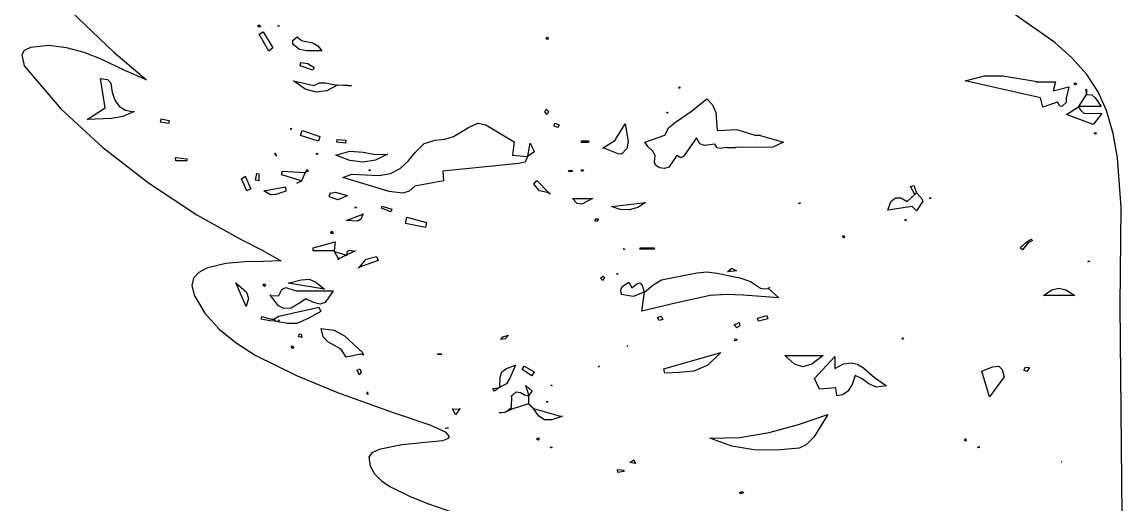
# Model space of a CAD drawing. Extents: x 0 to 198, y 0 to 357.
# Drawn here: x 9.4 to 95, y 180.2 to 217.7 of the extents above; entities that cross this region are included whole.
import ezdxf

# ---------------------------------------------------------------- set-up
doc = ezdxf.new("R2010")
doc.units = 0

msp = doc.modelspace()

# ---------------------------------------------------------------- linework, layer by layer
at = {"layer": 'Layer 1'}
for p, q in [((10.147471, 221.488328), (16.572821, 215.326978)), ((89.769206, 216.073818), (86.570723, 218.323422)), ((27.763053, 217.3575), (27.861549, 217.447594)), ((27.7631, 217.358), (27.763053, 217.3575)), ((27.877216, 217.276539), (27.7631, 217.358)), ((27.861549, 217.447594), (28.007176, 217.321873)), ((28.007176, 217.321873), (27.877216, 217.276539)), ((29.373604, 217.335896), (29.362676, 217.417836)), ((29.362676, 217.417836), (29.445514, 217.387181)), ((29.445514, 217.387181), (29.373604, 217.335896)), ((27.887959, 216.729624), (28.195824, 216.904266)), ((28.62468, 215.416145), (27.887959, 216.729624)), ((28.195824, 216.904266), (28.945101, 215.669546)), ((30.528616, 216.268075), (30.842881, 216.537781)), ((30.842881, 216.537781), (31.144182, 216.266686)), ((50.184587, 216.40765), (50.284708, 216.510788)), ((50.284708, 216.510788), (50.39771, 216.42217)), ((10.098701, 215.689308), (9.612303, 215.460605)), ((11.525627, 215.840759), (10.098701, 215.689308)), ((12.911531, 215.681307), (11.525627, 215.840759)), ((14.268418, 215.298831), (12.911531, 215.681307)), ((28.945101, 215.669546), (28.62468, 215.416145)), ((30.503015, 215.918481), (30.503179, 216.268154)), ((30.522909, 215.92859), (30.503015, 215.918481)), ((30.503179, 216.268154), (30.528616, 216.268075)), ((31.019213, 215.533887), (30.522909, 215.92859)), ((31.144182, 216.266686), (31.176468, 216.266525)), ((31.176468, 216.266525), (31.15739, 216.243615)), ((31.15739, 216.243615), (32.053324, 216.047327)), ((32.053324, 216.047327), (32.448562, 215.834916)), ((32.448562, 215.834916), (32.7574, 215.439)), ((50.1846, 216.408), (50.184587, 216.40765)), ((50.298405, 216.311612), (50.1846, 216.408)), ((50.39771, 216.42217), (50.298405, 216.311612)), ((91.107882, 214.861678), (89.769206, 216.073818)), ((9.612303, 215.460605), (9.440577, 215.118136)), ((9.440577, 215.118136), (9.606249, 214.263478)), ((15.608291, 214.781208), (14.268418, 215.298831)), ((17.442431, 213.910367), (15.608291, 214.781208)), ((16.572821, 215.326978), (19.127861, 213.177558)), ((31.58266, 215.444393), (31.019213, 215.533887)), ((32.757369, 215.43948), (31.58266, 215.444393)), ((32.7574, 215.439), (32.757369, 215.43948)), ((92.240158, 213.583135), (91.107882, 214.861678)), ((9.606249, 214.263478), (12.46523, 210.931738)), ((19.127861, 213.177558), (17.442431, 213.910367)), ((31.0709, 214.256), (31.131236, 214.514947)), ((32.056608, 213.938353), (31.0709, 214.256)), ((31.0709, 214.256), (31.0709, 214.256)), ((31.131236, 214.514947), (31.674231, 214.458364)), ((31.674231, 214.458364), (32.169779, 214.147319)), ((32.169779, 214.147319), (32.056608, 213.938353)), ((15.90586, 210.994971), (15.542883, 213.282261)), ((15.542883, 213.282261), (16.101226, 213.20021)), ((16.101226, 213.20021), (16.344728, 212.909956)), ((31.471175, 212.456191), (30.56106, 213.104402)), ((30.56106, 213.104402), (32.12957, 212.731477)), ((82.7781, 213.11), (84.294609, 213.500117)), ((88.661042, 211.766814), (82.7781, 213.11)), ((82.7781, 213.11), (82.7781, 213.11)), ((84.294609, 213.500117), (85.712411, 213.500882)), ((85.712411, 213.500882), (88.39026, 213.04142)), ((88.39026, 213.04142), (88.3265, 212.990544)), ((88.3265, 212.990544), (88.388465, 213.032615)), ((88.388465, 213.032615), (89.817395, 213.03205)), ((89.817395, 213.03205), (89.63508, 212.31824)), ((93.14152, 212.232054), (92.240158, 213.583135)), ((16.344728, 212.909956), (16.451308, 212.182071)), ((16.451308, 212.182071), (16.673605, 211.556363)), ((32.326486, 212.205983), (31.471175, 212.456191)), ((32.12957, 212.731477), (32.58169, 212.951014)), ((33.14832, 212.318724), (32.326486, 212.205983)), ((32.58169, 212.951014), (33.039221, 212.94681)), ((33.039221, 212.94681), (33.958, 212.759)), ((33.958, 212.75936), (33.14832, 212.318724)), ((34.014419, 212.754142), (33.958, 212.75936)), ((33.958, 212.759), (33.958003, 212.75936)), ((33.958003, 212.75936), (33.990617, 212.782271)), ((33.990617, 212.782271), (34.79305, 212.728459)), ((34.793047, 212.728459), (34.014419, 212.754142)), ((35.012367, 212.713702), (34.793047, 212.728459)), ((34.79305, 212.728459), (35.013183, 212.721204)), ((35.07156, 212.758544), (35.012367, 212.713702)), ((35.013183, 212.721204), (35.07156, 212.758544)), ((60.524137, 212.524575), (60.560826, 212.622413)), ((60.620507, 212.53664), (60.524137, 212.524575)), ((60.560826, 212.622413), (60.620507, 212.53664)), ((89.63508, 212.31824), (90.84811, 212.642736)), ((90.84811, 212.642736), (90.648032, 211.754284)), ((91.237423, 212.860983), (91.3554, 212.941)), ((91.362165, 212.79225), (91.237423, 212.860983)), ((91.3554, 212.941), (91.355326, 212.94064)), ((91.355326, 212.94064), (91.47844, 212.871744)), ((91.47844, 212.871744), (91.362165, 212.79225)), ((92.225328, 212.042233), (92.20038, 212.448751)), ((92.20038, 212.448751), (92.217502, 212.429755)), ((92.217502, 212.429755), (92.235928, 212.058376)), ((93.787449, 210.8023), (93.14152, 212.232054)), ((16.673605, 211.556363), (17.018689, 211.103805)), ((61.509937, 210.73471), (62.689622, 211.68974)), ((62.689622, 211.68974), (63.13437, 211.223392)), ((88.839107, 211.060505), (88.661042, 211.766814)), ((89.979407, 211.443133), (88.839107, 211.060505)), ((89.9781, 211.419), (89.979407, 211.443133)), ((90.009149, 211.418863), (89.9781, 211.419)), ((90.155606, 211.140709), (90.009149, 211.418863)), ((90.64738, 211.418699), (90.311632, 211.093469)), ((90.648032, 211.754284), (90.64738, 211.418699)), ((91.6277, 211.11), (92.225328, 212.042233)), ((92.235928, 212.058376), (92.225328, 212.042233)), ((92.225328, 212.042233), (92.652025, 212.010996)), ((92.652025, 212.010996), (92.907872, 211.787324)), ((92.907872, 211.787324), (93.356828, 211.11)), ((12.46523, 210.931738), (15.715609, 207.901903)), ((14.51346, 210.091683), (15.90586, 210.994971)), ((17.018689, 211.103805), (17.496955, 210.817863)), ((18.1188, 210.692), (17.275962, 210.331089)), ((17.496955, 210.817863), (18.118798, 210.692001)), ((18.118798, 210.692001), (18.157934, 210.71214)), ((18.176521, 210.685561), (18.1188, 210.692)), ((18.1188, 210.692), (18.1188, 210.692)), ((18.157934, 210.71214), (18.176521, 210.685561)), ((50.106479, 210.683059), (50.2063, 210.908)), ((50.288131, 210.488363), (50.106479, 210.683059)), ((50.206273, 210.90825), (50.383034, 210.722765)), ((50.2063, 210.908), (50.206273, 210.90825)), ((50.383034, 210.722765), (50.288131, 210.488363)), ((59.609675, 210.583411), (59.600545, 210.664048)), ((59.600545, 210.664048), (59.689902, 210.63339)), ((59.689902, 210.63339), (59.609675, 210.583411)), ((60.259322, 209.89311), (61.509937, 210.73471)), ((63.13437, 211.223392), (63.388899, 210.645533)), ((63.388899, 210.645533), (63.497113, 209.24452)), ((90.311632, 211.093469), (90.155606, 211.140709)), ((90.668896, 210.477803), (91.6067, 211.082)), ((92.751866, 209.701946), (90.668896, 210.477803)), ((91.606608, 211.08147), (91.586714, 211.110005)), ((91.586714, 211.110005), (91.6277, 211.11)), ((91.611393, 211.084724), (91.586772, 211.11)), ((91.586772, 211.11), (91.611393, 211.084479)), ((91.6067, 211.082), (91.606608, 211.08147)), ((91.611393, 211.084479), (91.606666, 211.081465)), ((91.606666, 211.081465), (91.795757, 210.780377)), ((91.6277, 211.11), (91.611393, 211.084724)), ((93.356828, 211.11), (91.6277, 211.11)), ((91.795757, 210.780377), (92.008454, 210.590641)), ((92.008454, 210.590641), (93.419284, 210.565938)), ((93.419284, 210.565938), (92.751866, 209.701946)), ((94.303707, 208.990701), (93.787449, 210.8023)), ((16.394707, 210.15999), (14.51346, 210.091683)), ((17.275962, 210.331089), (16.394707, 210.15999)), ((20.215841, 209.89626), (20.26427, 210.137348)), ((20.827981, 209.780648), (20.215841, 209.89626)), ((20.26427, 210.137348), (20.874454, 210.009671)), ((20.828, 209.781), (20.827981, 209.780648)), ((20.874454, 210.009671), (20.828, 209.781)), ((44.157546, 209.481749), (44.882309, 209.803726)), ((44.882309, 209.803726), (45.517256, 209.684029)), ((45.517256, 209.684029), (47.708016, 208.346659)), ((50.819912, 209.572869), (50.871764, 209.812817)), ((50.871764, 209.812817), (51.218113, 209.676332)), ((51.218113, 209.676332), (51.073311, 209.468182)), ((55.604522, 208.542219), (56.354287, 209.764949)), ((56.354287, 209.764949), (56.575098, 208.373994)), ((59.741743, 209.467542), (60.259322, 209.89311)), ((30.313977, 209.319025), (30.34869, 209.4092)), ((30.403159, 209.329379), (30.313977, 209.319025)), ((30.34869, 209.4092), (30.403159, 209.329379)), ((31.1063, 208.852), (31.106349, 208.852199)), ((32.487175, 208.412009), (31.1063, 208.852)), ((31.106349, 208.852199), (31.239084, 209.245182)), ((31.239084, 209.245182), (32.605234, 208.759743)), ((32.605234, 208.759743), (32.487175, 208.412009)), ((42.319574, 208.550676), (42.990441, 208.779066)), ((42.990441, 208.779066), (44.157546, 209.481749)), ((51.073311, 209.468182), (50.819912, 209.572869)), ((57.889494, 208.339865), (59.4319, 208.874)), ((59.4319, 208.874), (59.431937, 208.87339)), ((59.431937, 208.87339), (59.741743, 209.467542)), ((63.497113, 209.24452), (65.034313, 209.303713)), ((65.034313, 209.303713), (66.511833, 208.845102)), ((66.502212, 208.864914), (66.865353, 208.86687)), ((66.511833, 208.845102), (66.502212, 208.864914)), ((66.865353, 208.86687), (66.856387, 208.845672)), ((66.856387, 208.845672), (68.660847, 208.322238)), ((92.852246, 208.98007), (92.879805, 209.072921)), ((92.8523, 208.98), (92.852246, 208.98007)), ((92.961663, 208.956496), (92.8523, 208.98)), ((92.879805, 209.072921), (92.990199, 209.044061)), ((92.990199, 209.044061), (92.961663, 208.956496)), ((94.64282, 207.120973), (94.303707, 208.990701)), ((15.715609, 207.901903), (19.271883, 205.156805)), ((33.924418, 208.318003), (33.941538, 208.546374)), ((34.59526, 208.262561), (33.924418, 208.318003)), ((33.941538, 208.546374), (34.614169, 208.49085)), ((34.614169, 208.49085), (34.59526, 208.262561)), ((40.011006, 207.529516), (40.724306, 208.229292)), ((40.724306, 208.229292), (41.580576, 208.476019)), ((41.580576, 208.476019), (42.319574, 208.550676)), ((47.708016, 208.346659), (47.583189, 207.305659)), ((48.785701, 207.247038), (48.967517, 208.255418)), ((48.967517, 208.255418), (49.286275, 207.567902)), ((52.963705, 208.304732), (52.9637, 208.444)), ((52.9637, 208.444), (53.4888, 208.444)), ((53.4888, 208.304), (52.963705, 208.304732)), ((53.4888, 208.444), (53.4888, 208.304)), ((54.577711, 207.84447), (54.633478, 207.897384)), ((54.632338, 207.891514), (54.577711, 207.84447)), ((55.801178, 207.423359), (54.632338, 207.891514)), ((54.633478, 207.897384), (55.625883, 208.518738)), ((55.625883, 208.518738), (55.604522, 208.542219)), ((56.575098, 208.373994), (56.466547, 207.843499)), ((58.131869, 207.973849), (57.889494, 208.339865)), ((58.462492, 207.660471), (58.131869, 207.973849)), ((61.897448, 208.662144), (61.165782, 207.615934)), ((62.149798, 208.18904), (61.897448, 208.662144)), ((62.505991, 208.065124), (62.149798, 208.18904)), ((63.321818, 208.170101), (62.505991, 208.065124)), ((63.495034, 207.894154), (63.321818, 208.170101)), ((63.731983, 207.836127), (63.495034, 207.894154)), ((64.262368, 207.91344), (63.731983, 207.836127)), ((64.250139, 207.887676), (64.262368, 207.91344)), ((64.937124, 207.88686), (64.250139, 207.887676)), ((67.83493, 207.931784), (64.92522, 207.913928)), ((64.92522, 207.913928), (64.937124, 207.88686)), ((68.660847, 208.322238), (67.83493, 207.931784)), ((21.4019, 206.876), (21.390975, 207.125242)), ((21.390975, 207.125242), (22.262386, 207.026428)), ((22.262386, 207.026428), (22.2528, 206.876)), ((29.210386, 207.238463), (29.11206, 207.471235)), ((29.11206, 207.471235), (29.2305, 207.263)), ((29.230444, 207.26276), (29.210386, 207.238463)), ((29.2305, 207.263), (29.230444, 207.26276)), ((32.286773, 207.404601), (32.413146, 207.471456)), ((32.424559, 207.358209), (32.286773, 207.404601)), ((32.413146, 207.471456), (32.424559, 207.358209)), ((33.838767, 207.3147), (34.945541, 207.625801)), ((33.8388, 207.315), (33.838767, 207.3147)), ((34.943798, 206.91327), (33.8388, 207.315)), ((34.945541, 207.625801), (35.97015, 207.544548)), ((35.97015, 207.544548), (36.935414, 207.369263)), ((37.864157, 207.398269), (36.925852, 206.91841)), ((36.935414, 207.369263), (37.864157, 207.398269)), ((39.472977, 206.857604), (40.011006, 207.529516)), ((47.583189, 207.305659), (48.756759, 207.215568)), ((48.756764, 207.215568), (48.56279, 206.781318)), ((48.756759, 207.215568), (48.758063, 207.23595)), ((48.779342, 207.213815), (48.756764, 207.215568)), ((48.758063, 207.23595), (48.785701, 207.247038)), ((48.77967, 207.213691), (48.758063, 207.23595)), ((48.758063, 207.23595), (48.779342, 207.213815)), ((48.785701, 207.247038), (48.77967, 207.213691)), ((49.286275, 207.567902), (48.785701, 207.247038)), ((56.057024, 207.406564), (55.801178, 207.423359)), ((56.466547, 207.843499), (56.057, 207.406)), ((56.057, 207.406), (56.057024, 207.406564)), ((58.693166, 207.294782), (58.462492, 207.660471)), ((58.635689, 206.771835), (58.693166, 207.294782)), ((60.366772, 207.282875), (59.737019, 206.390102)), ((60.671119, 207.115536), (60.366772, 207.282875)), ((60.877812, 207.211597), (60.671119, 207.115536)), ((61.165782, 207.615934), (60.877812, 207.211597)), ((94.925243, 203.272952), (94.64282, 207.120973)), ((22.252831, 206.875508), (21.4019, 206.876)), ((22.2528, 206.876), (22.252831, 206.875508)), ((31.501398, 205.990698), (31.603147, 206.195995)), ((31.603147, 206.195995), (31.731152, 206.058533)), ((35.962607, 206.768909), (34.943798, 206.91327)), ((36.925852, 206.91841), (35.962607, 206.768909)), ((36.434079, 206.101184), (36.470768, 206.192745)), ((36.470768, 206.192745), (36.525237, 206.11048)), ((38.107749, 205.884131), (38.848607, 206.284559)), ((38.848607, 206.284559), (39.472977, 206.857604)), ((48.086247, 206.655445), (42.1718, 206.065)), ((48.56279, 206.781318), (48.086247, 206.655445)), ((52.920166, 206.157265), (53.0601, 206.196)), ((53.0601, 206.196), (53.060075, 206.195912)), ((53.060075, 206.195912), (53.107037, 206.09677)), ((58.703048, 206.526553), (58.635689, 206.771835)), ((59.011408, 206.337138), (58.703048, 206.526553)), ((59.407241, 206.269639), (59.011408, 206.337138)), ((59.737019, 206.390102), (59.407241, 206.269639)), ((26.502236, 205.469226), (26.808142, 205.672079)), ((26.931744, 204.53471), (26.502236, 205.469226)), ((26.808142, 205.672079), (27.247279, 204.68954)), ((27.605858, 205.379176), (27.714296, 205.879372)), ((27.8604, 205.323), (27.605858, 205.379176)), ((27.714296, 205.879372), (27.8604, 205.860622)), ((27.8604, 205.860622), (27.8604, 205.323)), ((29.644754, 205.796091), (29.6865, 206.06)), ((31.161414, 205.317502), (29.644754, 205.796091)), ((29.6865, 206.06), (31.44987, 205.956292)), ((29.6865, 206.06), (29.6865, 206.06)), ((30.807891, 205.14196), (31.161414, 205.317502)), ((31.44987, 205.956292), (31.180162, 205.326214)), ((31.180162, 205.326214), (31.204131, 205.303955)), ((31.44987, 205.956292), (31.459327, 205.978223)), ((31.483296, 205.954333), (31.44987, 205.956292)), ((31.459327, 205.978223), (31.501398, 205.990698)), ((31.501398, 205.990698), (31.483296, 205.954333)), ((31.731152, 206.058533), (31.501398, 205.990698)), ((34.393548, 205.58013), (35.091706, 205.82872)), ((38.001328, 204.49841), (34.393548, 205.58013)), ((35.091706, 205.82872), (37.220256, 205.730066)), ((36.525237, 206.11048), (36.434079, 206.101184)), ((37.220256, 205.730066), (38.107749, 205.884131)), ((42.217658, 205.318254), (39.988578, 204.892454)), ((42.1718, 206.065), (42.171836, 206.065084)), ((42.171836, 206.065084), (42.217658, 205.318254)), ((49.236562, 205.071432), (49.468927, 205.350025)), ((49.468927, 205.350025), (50.407033, 204.37939)), ((51.950913, 206.128486), (52.203987, 206.147395)), ((52.009615, 206.008632), (51.950913, 206.128486)), ((52.242307, 206.034472), (52.0096, 206.008)), ((52.0096, 206.008), (52.009615, 206.008632)), ((52.203987, 206.147395), (52.242307, 206.034472)), ((52.967128, 206.058286), (52.920166, 206.157265)), ((53.107037, 206.09677), (52.967128, 206.058286)), ((19.271883, 205.156805), (23.048549, 202.679278)), ((27.247279, 204.68954), (26.931744, 204.53471)), ((28.244089, 204.545224), (29.931149, 204.841103)), ((28.2441, 204.546), (28.244089, 204.545224)), ((28.755791, 204.222351), (28.2441, 204.546)), ((29.965719, 204.505437), (29.190627, 204.245055)), ((29.931149, 204.841103), (29.965719, 204.505437)), ((31.204131, 205.303955), (30.807891, 205.14196)), ((39.051909, 204.365901), (38.001328, 204.49841)), ((39.546525, 204.51053), (39.051909, 204.365901)), ((39.988578, 204.892454), (39.546525, 204.51053)), ((49.2366, 205.071), (49.236562, 205.071432)), ((49.685868, 204.534924), (49.2366, 205.071)), ((50.407044, 204.37939), (49.685868, 204.534924)), ((78.543667, 204.875196), (78.804243, 204.945966)), ((78.862945, 204.250989), (78.543667, 204.875196)), ((78.804243, 204.945966), (79.015574, 204.392119)), ((29.190627, 204.245055), (28.755791, 204.222351)), ((33.332276, 204.135367), (33.398155, 204.312861)), ((33.406633, 204.03557), (33.332276, 204.135367)), ((33.398155, 204.312861), (33.395544, 204.372867)), ((33.395544, 204.372867), (33.434352, 204.363328)), ((33.4067, 204.036), (33.406633, 204.03557)), ((34.020857, 203.827954), (33.4067, 204.036)), ((33.434352, 204.363328), (33.811031, 204.423662)), ((33.811031, 204.423662), (34.748155, 204.183632)), ((34.748155, 204.183632), (34.020857, 203.827954)), ((50.407033, 204.37939), (50.463124, 204.377841)), ((50.433948, 204.351588), (50.407044, 204.37939)), ((50.498684, 204.28147), (50.433948, 204.351588)), ((50.463124, 204.377841), (50.498684, 204.28147)), ((52.623447, 203.555616), (52.239855, 203.931452)), ((52.239855, 203.931452), (53.810325, 203.931452)), ((53.810325, 203.931452), (52.986262, 203.510625)), ((55.297939, 203.32299), (57.932229, 203.624403)), ((57.932229, 203.624403), (57.330755, 203.25173)), ((69.8618, 203.534), (69.900936, 203.631431)), ((69.900936, 203.631431), (69.957682, 203.543212)), ((76.769376, 203.040407), (77.017824, 203.713887)), ((77.017824, 203.713887), (77.359707, 204.004367)), ((77.359707, 204.004367), (77.784935, 203.983493)), ((77.784935, 203.983493), (78.283416, 203.72291)), ((78.283416, 203.72291), (78.862781, 204.250826)), ((78.862781, 204.250826), (79.015573, 204.39212)), ((79.015573, 204.39212), (78.862945, 204.250989)), ((79.489134, 203.72839), (79.0113, 202.989)), ((79.015574, 204.392119), (79.371078, 204.003941)), ((79.371078, 204.003941), (79.489134, 203.72839)), ((80.024296, 203.952662), (80.065376, 204.045203)), ((80.108274, 203.954294), (80.024296, 203.952662)), ((80.065376, 204.045203), (80.108274, 203.954294)), ((35.362432, 203.286626), (35.462553, 203.254913)), ((35.375965, 203.198655), (35.362432, 203.286626)), ((35.462553, 203.254913), (35.375965, 203.198655)), ((35.957776, 202.71827), (35.965278, 202.747294)), ((35.965278, 202.747294), (35.985008, 202.728704)), ((37.387387, 203.179154), (37.447218, 203.354202)), ((38.132422, 202.913524), (37.387387, 203.179154)), ((37.447218, 203.354202), (38.199757, 203.111725)), ((38.199757, 203.111725), (38.1324, 202.914)), ((38.1324, 202.914), (38.132422, 202.913524)), ((52.986262, 203.510625), (52.623447, 203.555616)), ((55.298, 203.323), (55.297939, 203.32299)), ((55.968108, 203.095818), (55.298, 203.323)), ((56.66087, 203.073798), (55.968108, 203.095818)), ((57.330755, 203.25173), (56.66087, 203.073798)), ((69.957682, 203.543212), (69.8618, 203.534)), ((78.661076, 203.31631), (76.769376, 203.040407)), ((79.011336, 202.989043), (78.661076, 203.31631)), ((79.0113, 202.989), (79.011336, 202.989043)), ((94.856329, 195.6034), (94.925243, 203.272952)), ((23.048549, 202.679278), (26.443529, 200.787828)), ((34.686696, 202.234287), (35.9578, 202.718)), ((35.559554, 202.177348), (34.686696, 202.234287)), ((35.815602, 202.358493), (35.559554, 202.177348)), ((35.957776, 202.718261), (35.815602, 202.358493)), ((35.985008, 202.728704), (35.957776, 202.718261)), ((35.9578, 202.718), (35.957776, 202.71827)), ((39.269952, 202.008605), (39.372844, 202.484996)), ((40.809602, 201.693894), (39.269952, 202.008605)), ((39.372844, 202.484996), (40.900424, 202.073178)), ((40.900424, 202.073178), (40.8096, 201.694)), ((53.9874, 202.206), (53.987415, 202.206732)), ((54.12683, 202.155449), (53.9874, 202.206)), ((53.987415, 202.206732), (54.130586, 202.383654)), ((54.274237, 202.327071), (54.12683, 202.155449)), ((54.130586, 202.383654), (54.274237, 202.327071)), ((78.114, 202.209143), (78.143187, 202.346035)), ((78.192269, 202.242897), (78.114, 202.209143)), ((78.143187, 202.346035), (78.192269, 202.242897)), ((33.433376, 201.3323), (33.570186, 201.396712)), ((33.4334, 201.333), (33.433376, 201.3323)), ((33.495665, 201.232343), (33.4334, 201.333)), ((33.64813, 201.228185), (33.495665, 201.232343)), ((33.570186, 201.396712), (33.64813, 201.228185)), ((40.8096, 201.694), (40.809602, 201.693894)), ((73.245397, 200.953819), (73.329375, 201.052315)), ((73.329375, 201.052315), (73.4308, 200.972)), ((26.443529, 200.787828), (28.171509, 199.885923)), ((32.079636, 200.105593), (33.789686, 200.577186)), ((33.789686, 200.577186), (33.708643, 199.864107)), ((73.34617, 200.880032), (73.245397, 200.953819)), ((73.4308, 200.972), (73.34617, 200.880032)), ((73.4308, 200.972), (73.4308, 200.972)), ((87.076621, 200.109833), (87.575923, 200.565675)), ((87.652399, 200.477785), (87.259743, 199.947665)), ((87.575923, 200.565675), (87.652405, 200.477785)), ((87.576256, 200.56535), (87.916407, 200.774804)), ((87.652405, 200.477785), (87.576256, 200.56535)), ((87.6524, 200.478), (87.652399, 200.477785)), ((88.024679, 200.675581), (87.6524, 200.478)), ((87.916407, 200.774804), (88.024679, 200.675581)), ((28.171509, 199.885923), (29.566189, 199.100855)), ((32.096267, 199.864011), (32.079636, 200.105593)), ((32.0963, 199.864), (32.096267, 199.864011)), ((33.708658, 199.864), (32.0963, 199.864)), ((33.7279, 199.864), (33.706048, 199.840765)), ((33.706048, 199.840765), (33.708658, 199.864)), ((33.706196, 199.840937), (33.728045, 199.864172)), ((33.746635, 199.828053), (33.706196, 199.840937)), ((33.708643, 199.864107), (33.7279, 199.864)), ((33.728045, 199.864172), (33.746635, 199.828047)), ((34.052544, 199.234992), (33.746635, 199.828053)), ((33.746635, 199.828047), (34.667291, 199.534779)), ((34.667291, 199.534785), (34.052544, 199.234992)), ((34.667291, 199.534779), (34.685554, 199.543748)), ((34.712297, 199.520516), (34.667291, 199.534785)), ((34.685554, 199.543748), (34.709038, 199.55532)), ((35.330146, 199.853318), (34.709037, 199.55532)), ((34.709037, 199.55532), (34.7123, 199.52)), ((34.709038, 199.55532), (34.742457, 199.850372)), ((34.7123, 199.52), (34.712297, 199.520516)), ((34.742457, 199.850372), (34.898006, 199.919044)), ((34.898006, 199.919044), (35.318731, 199.853318)), ((35.318731, 199.853318), (35.373846, 199.892371)), ((35.373846, 199.892371), (35.330146, 199.853318)), ((36.206177, 199.226947), (36.998812, 199.430897)), ((36.998812, 199.430897), (37.143448, 199.109988)), ((56.195307, 199.999292), (56.282872, 200.058728)), ((56.30114, 199.973934), (56.195307, 199.999292)), ((56.282872, 200.058728), (56.30114, 199.973934)), ((57.4951, 199.993), (57.51369, 200.102824)), ((58.631984, 199.993176), (57.4951, 199.993)), ((57.51369, 200.102824), (58.6111, 200.103)), ((58.6111, 200.103), (58.631984, 199.993176)), ((87.259743, 199.947665), (87.076621, 200.109833)), ((23.794271, 198.51271), (23.194579, 198.19079)), ((25.298676, 198.881275), (23.794271, 198.51271)), ((26.749269, 199.022679), (25.298676, 198.881275)), ((28.173565, 199.029322), (26.749269, 199.022679)), ((29.566189, 199.100855), (28.173565, 199.029322)), ((34.007863, 199.181099), (34.043084, 199.230265)), ((34.070155, 199.200911), (34.007863, 199.181099)), ((34.043084, 199.230265), (34.052544, 199.234992)), ((34.052544, 199.234992), (34.070155, 199.200911)), ((35.617496, 198.520514), (35.648478, 198.583049)), ((35.668699, 198.563728), (35.617496, 198.520514)), ((35.648478, 198.583049), (35.684842, 198.596014)), ((35.684842, 198.596014), (35.668699, 198.563728)), ((37.143448, 199.109988), (35.6848, 198.596)), ((35.6848, 198.596), (35.684842, 198.596014)), ((35.684842, 198.596014), (36.206177, 199.226947)), ((64.299244, 198.225964), (64.63173, 198.529751)), ((64.63173, 198.529751), (65.013788, 198.321358)), ((92.3249, 199.042), (92.421107, 199.102497)), ((92.432195, 199.00425), (92.3249, 199.042)), ((92.421107, 199.102497), (92.432195, 199.00425)), ((22.788659, 197.749137), (22.645587, 197.166771)), ((23.194579, 198.19079), (22.788659, 197.749137)), ((30.15123, 197.362518), (31.148244, 197.625781)), ((31.148244, 197.625781), (31.772704, 197.663065)), ((31.772704, 197.663065), (32.287519, 197.428946)), ((54.432914, 197.730457), (54.645873, 197.889771)), ((54.60315, 197.563726), (54.432914, 197.730457)), ((54.728874, 197.793644), (54.60315, 197.563726)), ((54.645873, 197.889771), (54.7289, 197.794)), ((54.7289, 197.794), (54.728874, 197.793644)), ((55.724871, 198.039509), (55.712643, 198.117698)), ((55.712643, 198.117698), (55.801187, 198.091364)), ((55.801187, 198.091364), (55.724871, 198.039509)), ((58.492941, 197.201684), (59.17577, 197.620246)), ((59.17577, 197.620246), (61.92975, 198.169608)), ((61.92975, 198.169608), (62.712558, 198.230589)), ((62.712558, 198.230589), (63.49206, 198.136343)), ((63.49206, 198.136343), (65.254634, 197.777807)), ((65.013788, 198.321358), (64.2992, 198.226)), ((64.2992, 198.226), (64.299244, 198.225964)), ((65.254634, 197.777807), (66.1045, 197.496481)), ((22.645587, 197.166771), (22.834439, 196.422709)), ((26.87728, 195.5313), (26.075659, 197.3815)), ((26.075659, 197.3815), (26.902195, 196.646938)), ((28.168427, 197.190404), (28.2778, 197.308)), ((28.28779, 197.092323), (28.168427, 197.190404)), ((28.2778, 197.308), (28.277842, 197.307159)), ((28.277842, 197.307159), (28.397696, 197.200922)), ((28.397696, 197.200922), (28.28779, 197.092323)), ((29.423365, 196.405824), (29.64732, 196.871858)), ((29.64732, 196.871858), (29.968059, 197.005542)), ((29.968059, 197.005542), (30.756735, 196.767582)), ((32.9556, 196.87724), (30.15123, 197.362518)), ((30.756735, 196.767582), (33.6384, 196.768)), ((32.287519, 197.428946), (32.9556, 196.878)), ((32.9556, 196.878), (32.9556, 196.87724)), ((33.6384, 196.768), (33.010565, 195.854622)), ((56.01032, 196.837891), (56.109052, 197.106586)), ((56.059952, 196.477252), (56.01032, 196.837891)), ((56.109052, 197.106586), (56.624478, 197.434518)), ((56.624478, 197.434518), (56.85717, 196.997509)), ((56.85717, 196.997509), (57.263339, 197.311057)), ((57.263339, 197.311057), (57.515764, 197.373767)), ((57.515764, 197.373767), (57.681327, 197.161108)), ((57.681327, 197.161108), (57.82691, 196.648553)), ((57.85365, 196.650672), (58.492941, 197.201684)), ((66.1045, 197.496481), (66.87449, 196.976063)), ((66.87449, 196.976063), (67.146602, 196.922883)), ((67.146602, 196.922883), (67.491848, 196.946384)), ((67.469183, 196.969049), (67.595556, 197.020171)), ((67.491848, 196.946384), (67.469183, 196.969049)), ((67.595556, 197.020171), (67.492827, 196.947036)), ((67.492827, 196.947036), (68.293468, 196.200449)), ((88.882023, 196.3957), (89.536917, 196.826019)), ((89.536917, 196.826019), (90.067249, 196.969703)), ((90.067249, 196.969703), (90.616049, 196.826386)), ((90.616049, 196.826386), (91.326343, 196.3957)), ((22.834439, 196.422709), (23.668711, 195.016466)), ((27.062156, 196.166148), (26.8773, 195.531)), ((26.902195, 196.646938), (27.062156, 196.166148)), ((28.76362, 196.393116), (28.731661, 196.448641)), ((28.731661, 196.448641), (28.77111, 196.384544)), ((29.384387, 195.590151), (28.76362, 196.393116)), ((28.77111, 196.384544), (29.415375, 196.3768)), ((29.415375, 196.3768), (29.390751, 196.405905)), ((29.390751, 196.405905), (29.423365, 196.405824)), ((31.506064, 196.136414), (31.08679, 195.837232)), ((32.12273, 195.851747), (31.506064, 196.136414)), ((56.966721, 196.322691), (56.059952, 196.477252)), ((57.826912, 196.648561), (56.966721, 196.322691)), ((57.636127, 195.16794), (57.853652, 196.65068)), ((57.82691, 196.648553), (57.856097, 196.667549)), ((57.830823, 196.632254), (57.826912, 196.648561)), ((57.853652, 196.65068), (57.830823, 196.632254)), ((57.856097, 196.667549), (57.85365, 196.650672)), ((62.951667, 196.39149), (60.361952, 195.827382)), ((62.9517, 196.392), (62.951667, 196.39149)), ((64.22346, 196.481257), (62.9517, 196.392)), ((65.534208, 196.425806), (64.22346, 196.481257)), ((68.293468, 196.200449), (65.534208, 196.425806)), ((91.326343, 196.3957), (88.882023, 196.3957)), ((26.8773, 195.531), (26.87728, 195.5313)), ((29.8153, 195.390514), (29.384387, 195.590151)), ((29.423052, 194.78922), (32.536262, 195.480689)), ((30.36654, 195.403567), (29.8153, 195.390514)), ((31.08679, 195.837232), (30.36654, 195.403567)), ((32.676495, 195.138582), (31.758462, 194.629573)), ((32.62486, 195.707727), (32.12273, 195.851747)), ((32.536262, 195.480689), (32.676495, 195.138582)), ((33.010565, 195.854622), (32.62486, 195.707727)), ((60.361952, 195.827382), (57.636127, 195.16794)), ((94.986941, 179.2537), (94.856329, 195.6034)), ((23.668711, 195.016466), (24.772929, 193.782381)), ((28.05071, 194.545112), (28.085931, 194.759869)), ((28.725785, 194.419554), (28.05071, 194.545112)), ((28.085931, 194.759869), (28.838307, 194.563378)), ((29.150727, 194.394436), (28.725785, 194.419554)), ((28.838307, 194.563378), (29.027785, 194.542017)), ((29.151054, 194.394112), (29.027777, 194.54201)), ((29.027777, 194.54201), (29.150727, 194.394436)), ((29.027785, 194.542017), (29.403485, 194.776989)), ((29.325368, 194.343479), (29.151054, 194.394112)), ((29.325204, 194.343073), (29.439185, 194.510456)), ((30.087669, 194.214313), (29.325204, 194.343073)), ((29.439185, 194.510456), (29.325368, 194.343479)), ((29.403485, 194.776989), (29.39941, 194.807647)), ((29.39941, 194.807647), (29.423052, 194.78922)), ((30.812344, 194.219714), (30.087669, 194.214313)), ((31.758462, 194.629573), (30.8123, 194.22)), ((30.8123, 194.22), (30.812344, 194.219714)), ((58.873927, 194.676064), (59.139233, 194.778956)), ((59.001116, 194.447775), (58.873927, 194.676064)), ((59.285172, 194.52947), (59.001116, 194.447775)), ((59.139233, 194.778956), (59.2852, 194.53)), ((59.2852, 194.53), (59.285172, 194.52947)), ((64.825589, 194.124177), (65.224933, 194.282676)), ((65.224933, 194.282676), (65.260493, 194.032049)), ((66.652062, 194.622338), (67.36139, 194.84288)), ((66.717289, 194.394946), (66.652062, 194.622338)), ((67.432157, 194.5841), (66.717289, 194.394946)), ((67.36139, 194.84288), (67.4321, 194.584)), ((67.4321, 194.584), (67.432157, 194.5841)), ((24.772929, 193.782381), (26.092067, 192.700148)), ((30.951273, 193.191354), (31.020739, 193.407576)), ((31.020739, 193.407576), (31.15331, 193.380751)), ((31.15331, 193.380751), (31.20174, 193.127598)), ((32.862998, 193.189865), (32.705836, 193.831795)), ((32.705836, 193.831795), (33.705959, 193.6933)), ((33.705959, 193.6933), (34.522447, 193.248069)), ((65.021917, 193.881867), (64.825589, 194.124177)), ((65.260493, 194.032049), (65.0219, 193.882)), ((65.0219, 193.882), (65.021917, 193.881867)), ((26.092067, 192.700148), (27.571095, 191.749459)), ((30.9513, 193.192), (30.951273, 193.191354)), ((31.20174, 193.127598), (30.9513, 193.192)), ((33.23302, 192.778972), (32.862998, 193.189865)), ((34.218576, 192.234175), (33.23302, 192.778972)), ((34.522447, 193.248069), (35.914926, 191.963335)), ((46.667511, 192.961358), (46.827314, 193.186549)), ((47.003259, 193.009054), (46.667511, 192.961358)), ((46.827314, 193.186549), (47.2715, 193.302)), ((47.2715, 193.302), (47.003259, 193.009054)), ((56.557119, 192.48199), (56.516196, 192.439022)), ((56.516196, 192.439022), (56.557119, 192.48199)), ((64.868636, 192.862393), (64.903369, 193.024233)), ((64.998272, 192.888564), (64.868636, 192.862393)), ((64.903369, 193.024233), (65.027, 192.983)), ((65.026972, 192.98306), (64.998272, 192.888564)), ((65.027, 192.983), (65.026972, 192.98306)), ((77.893048, 193.008123), (77.941308, 193.125121)), ((77.995777, 193.012201), (77.893048, 193.008123)), ((77.941308, 193.125121), (77.995777, 193.012201)), ((27.571095, 191.749459), (30.788708, 190.161482)), ((30.36457, 192.355246), (30.446101, 192.465965)), ((30.476432, 192.275019), (30.36457, 192.355246)), ((30.446101, 192.465965), (30.592207, 192.329807)), ((30.592207, 192.329807), (30.4764, 192.275)), ((30.4764, 192.275), (30.476432, 192.275019)), ((34.226729, 192.242898), (34.18629, 192.19879)), ((34.18629, 192.19879), (34.218576, 192.234175)), ((34.644497, 191.592684), (34.226729, 192.242898)), ((35.791327, 191.841274), (34.644497, 191.592684)), ((35.990587, 191.757956), (35.7913, 191.842)), ((35.7913, 191.842), (35.791327, 191.841274)), ((35.914926, 191.963335), (35.990587, 191.757956)), ((41.730599, 191.782166), (41.7668, 191.84079)), ((41.789953, 191.817961), (41.730599, 191.782166)), ((41.7668, 191.84079), (41.789942, 191.817961)), ((41.789942, 191.817961), (41.767113, 191.840872)), ((41.767113, 191.840872), (42.086066, 191.835408)), ((42.073022, 191.822194), (41.789953, 191.817961)), ((42.086066, 191.835408), (42.073022, 191.822194)), ((59.350403, 190.698701), (63.7944, 191.958)), ((63.794372, 191.95796), (62.772488, 190.96136)), ((63.7944, 191.958), (63.794372, 191.95796)), ((69.522485, 191.057162), (68.75332, 191.72141)), ((68.75332, 191.72141), (71.74831, 191.72141)), ((71.74831, 191.72141), (70.853027, 191.0526)), ((71.072591, 189.938949), (72.661641, 191.639209)), ((72.661641, 191.639209), (72.6616, 190.724)), ((47.11553, 190.720237), (47.830328, 190.968715)), ((47.830328, 190.968715), (47.383656, 189.958223)), ((48.328625, 190.624611), (48.498049, 190.90133)), ((48.498049, 190.90133), (49.2636, 190.448)), ((54.269515, 190.825464), (54.310443, 190.868432)), ((54.313053, 190.863375), (54.269515, 190.825464)), ((54.310443, 190.868432), (54.355449, 190.903244)), ((54.355449, 190.903244), (54.313053, 190.863375)), ((62.772488, 190.96136), (61.678295, 190.515235)), ((70.166736, 190.832705), (69.522485, 191.057162)), ((70.853027, 191.0526), (70.166736, 190.832705)), ((72.6616, 190.724), (73.339856, 191.079686)), ((73.339856, 191.079686), (73.918366, 191.166468)), ((73.918366, 191.166468), (74.421809, 191.043607)), ((74.421809, 191.043607), (74.874861, 190.770363)), ((74.874861, 190.770363), (75.728503, 190.009763)), ((84.097937, 190.497995), (84.920396, 190.84893)), ((84.920396, 190.84893), (85.402426, 190.902026)), ((85.402426, 190.902026), (85.660743, 190.642711)), ((87.3491, 190.59296), (87.492435, 190.825407)), ((87.492435, 190.825407), (87.781382, 190.783664)), ((87.781382, 190.783664), (87.5884, 190.479)), ((30.788708, 190.161482), (33.985539, 188.855989)), ((35.504499, 190.573456), (35.707185, 190.691515)), ((35.656964, 190.219284), (35.504499, 190.573456)), ((35.657, 190.22), (35.656964, 190.219284)), ((35.812688, 190.449041), (35.657, 190.22)), ((35.707185, 190.691515), (35.812688, 190.449041)), ((46.609468, 189.264785), (46.616253, 190.026409)), ((46.616253, 190.026409), (46.747889, 190.458847)), ((46.747889, 190.458847), (47.11553, 190.720237)), ((47.383656, 189.958223), (47.110207, 189.529615)), ((49.078717, 190.148548), (48.328625, 190.624611)), ((49.263632, 190.448502), (49.078717, 190.148548)), ((49.2636, 190.448), (49.263632, 190.448502)), ((59.422802, 190.35798), (59.350403, 190.698701)), ((60.549249, 190.390478), (59.422802, 190.35798)), ((61.678295, 190.515235), (60.549249, 190.390478)), ((71.450898, 189.114745), (71.072591, 189.938949)), ((74.24429, 190.172599), (74.005597, 189.467784)), ((74.787668, 189.903207), (74.24429, 190.172599)), ((75.728503, 190.009763), (76.67671, 189.35875)), ((84.683988, 188.510415), (84.097937, 190.497995)), ((85.812067, 190.056419), (84.684, 188.51)), ((85.660743, 190.642711), (85.812067, 190.056419)), ((87.588478, 190.478815), (87.3491, 190.59296)), ((87.5884, 190.479), (87.588478, 190.478815)), ((46.056519, 189.145831), (46.531851, 189.216762)), ((46.17523, 188.94135), (46.056519, 189.145831)), ((46.531851, 189.216762), (46.17523, 188.94135)), ((46.531851, 189.216762), (46.585659, 189.258263)), ((46.61012, 189.228423), (46.531851, 189.216762)), ((46.585659, 189.258263), (46.609468, 189.264785)), ((47.110207, 189.529615), (46.609468, 189.264785)), ((46.609468, 189.264785), (46.61012, 189.228423)), ((48.846842, 188.638217), (48.629317, 189.394425)), ((48.629317, 189.394425), (49.117451, 188.952085)), ((50.554934, 189.399601), (50.627496, 189.450071)), ((50.640052, 189.375632), (50.554934, 189.399601)), ((50.627496, 189.450071), (50.640052, 189.375632)), ((72.737628, 189.205491), (71.450898, 189.114745)), ((72.810518, 188.592223), (72.737628, 189.205491)), ((74.005597, 189.467784), (73.677211, 188.954575)), ((75.302246, 189.518786), (74.787668, 189.903207)), ((75.895952, 189.25781), (75.302246, 189.518786)), ((76.67671, 189.35875), (75.895952, 189.25781)), ((33.985539, 188.855989), (38.232369, 187.325719)), ((36.3327, 188.684197), (36.2707, 188.777)), ((36.2707, 188.777), (36.270735, 188.776574)), ((36.270735, 188.776574), (36.311175, 188.885743)), ((36.311175, 188.885743), (36.3327, 188.684197)), ((47.471401, 188.543642), (47.539072, 188.630637)), ((47.538256, 188.592153), (47.471401, 188.543642)), ((47.519347, 187.676797), (47.538256, 188.592153)), ((47.539072, 188.630637), (47.562716, 188.609927)), ((47.562716, 188.609927), (47.882091, 188.908272)), ((47.882091, 188.908272), (48.198134, 188.851893)), ((48.198134, 188.851893), (48.513015, 188.670557)), ((48.513015, 188.670557), (48.828906, 188.59403)), ((48.828898, 188.59403), (48.819601, 187.975117)), ((48.858413, 188.597941), (48.828898, 188.59403)), ((48.828906, 188.59403), (48.829395, 188.6255)), ((48.829395, 188.6255), (48.846842, 188.638217)), ((49.117451, 188.952085), (48.846842, 188.638217)), ((48.846842, 188.638217), (48.858413, 188.597941)), ((73.273917, 188.655228), (72.8105, 188.592)), ((72.8105, 188.592), (72.810518, 188.592223)), ((73.677211, 188.954575), (73.273917, 188.655228)), ((84.684, 188.51), (84.683988, 188.510415)), ((42.896992, 187.546345), (42.92292, 187.57488)), ((42.935312, 187.54871), (42.896992, 187.546345)), ((42.92292, 187.57488), (42.935312, 187.54871)), ((42.935312, 187.54871), (43.485645, 187.583279)), ((43.147458, 187.101589), (42.935312, 187.54871)), ((43.48565, 187.58328), (43.147458, 187.101589)), ((43.524129, 187.585659), (43.4856, 187.583)), ((43.4856, 187.583), (43.48565, 187.58328)), ((43.485645, 187.583279), (43.502931, 187.607833)), ((43.502931, 187.607833), (43.524129, 187.585659)), ((46.940634, 187.303544), (47.059997, 187.349202)), ((47.060011, 187.349202), (46.962989, 187.2799)), ((47.059997, 187.349202), (47.519347, 187.676797)), ((47.62095, 187.56314), (47.060011, 187.349202)), ((47.6128, 187.572), (47.580514, 187.608124)), ((47.580514, 187.608124), (47.6128, 187.572)), ((47.621251, 187.562813), (47.612784, 187.572352)), ((47.612784, 187.572352), (47.62095, 187.56314)), ((48.819441, 187.96411), (47.621251, 187.562813)), ((48.836236, 187.980908), (48.819441, 187.96411)), ((48.819482, 187.963934), (48.836438, 187.980729)), ((49.168926, 187.614825), (48.819482, 187.963934)), ((48.819601, 187.975117), (48.836236, 187.980908)), ((48.836438, 187.980729), (49.188651, 187.634544)), ((49.188651, 187.634544), (49.168921, 187.614814)), ((49.168921, 187.614814), (49.188815, 187.634381)), ((49.206744, 187.604064), (49.168926, 187.614825)), ((49.188815, 187.634381), (49.20675, 187.604053)), ((49.2067, 187.604), (49.206744, 187.604064)), ((49.625471, 187.011596), (49.2067, 187.604)), ((49.20675, 187.604053), (51.39833, 186.980986)), ((50.257996, 188.075034), (50.244624, 188.161958)), ((50.244624, 188.161958), (50.342462, 188.132432)), ((50.342462, 188.132432), (50.257996, 188.075034)), ((38.232369, 187.325719), (41.145499, 186.320759)), ((46.55484, 187.252832), (46.939833, 187.30436)), ((46.962989, 187.2799), (46.55484, 187.252832)), ((46.939833, 187.30436), (46.962975, 187.2799)), ((46.962975, 187.2799), (46.940634, 187.303544)), ((50.069641, 186.728019), (49.625471, 187.011596)), ((50.633424, 186.725721), (50.069641, 186.728019)), ((51.41103, 186.977153), (50.633424, 186.725721)), ((51.39833, 186.980986), (51.450823, 187.021507)), ((51.450823, 187.021507), (51.41103, 186.977153)), ((69.824454, 186.348983), (72.101014, 187.138415)), ((72.101014, 187.138415), (71.020052, 185.365427)), ((41.145499, 186.320759), (42.359527, 185.790967)), ((42.357403, 186.076895), (42.616675, 186.092874)), ((42.379416, 186.053984), (42.357403, 186.076895)), ((42.359527, 185.790967), (42.670053, 185.422058)), ((42.616675, 186.092874), (42.3794, 186.054)), ((42.3794, 186.054), (42.379416, 186.053984)), ((65.274448, 185.345138), (67.558945, 185.723249)), ((67.558945, 185.723249), (69.824454, 186.348983)), ((42.137413, 185.090939), (38.983681, 184.759494)), ((42.539387, 185.246753), (42.137413, 185.090939)), ((42.670053, 185.422058), (42.539387, 185.246753)), ((49.500582, 185.284571), (49.634784, 185.328598)), ((49.503844, 185.17385), (49.500582, 185.284571)), ((49.639017, 185.130393), (49.5038, 185.174)), ((49.5038, 185.174), (49.503844, 185.17385)), ((49.634784, 185.328598), (49.639017, 185.130393)), ((62.940924, 185.298575), (65.274448, 185.345138)), ((64.635044, 184.6596), (62.940924, 185.298575)), ((71.020052, 185.365427), (70.420897, 184.771991)), ((82.745489, 185.100833), (82.821314, 185.276536)), ((82.7455, 185.101), (82.745489, 185.100833)), ((82.872842, 185.066346), (82.7455, 185.101)), ((82.821314, 185.276536), (82.872842, 185.066346)), ((36.651662, 184.156178), (36.419913, 183.810569)), ((37.223613, 184.419918), (36.651662, 184.156178)), ((38.983681, 184.759494), (37.223613, 184.419918)), ((50.527884, 184.563584), (50.621647, 184.624081)), ((50.633875, 184.528038), (50.527884, 184.563584)), ((50.621647, 184.624081), (50.633875, 184.528038)), ((66.362999, 184.379117), (64.635044, 184.6596)), ((68.114099, 184.362077), (66.362999, 184.379117)), ((69.877654, 184.513433), (68.114099, 184.362077)), ((70.420897, 184.771991), (69.8776, 184.513)), ((69.8776, 184.513), (69.877654, 184.513433)), ((83.759909, 184.576095), (83.87389, 184.638957)), ((83.887437, 184.538266), (83.759909, 184.576095)), ((83.87389, 184.638957), (83.887437, 184.538266)), ((36.419913, 183.810569), (36.511108, 183.119488)), ((36.511108, 183.119488), (36.851987, 182.511568)), ((56.69882, 183.408404), (57.022012, 183.600656)), ((57.164692, 183.32777), (56.69882, 183.408404)), ((57.022012, 183.600656), (57.1647, 183.328)), ((57.1647, 183.328), (57.164692, 183.32777)), ((90.265476, 183.42037), (90.319287, 183.464724)), ((90.2655, 183.42), (90.265476, 183.42037)), ((90.319287, 183.464724), (90.2655, 183.42)), ((36.851987, 182.511568), (37.386093, 181.979758)), ((55.766943, 182.628826), (55.762052, 182.844966)), ((55.762052, 182.844966), (56.2465, 182.798)), ((56.250426, 182.699268), (55.766943, 182.628826)), ((56.2465, 182.798), (56.246514, 182.797764)), ((56.246514, 182.797764), (56.250426, 182.699268)), ((37.386093, 181.979758), (38.056967, 181.517007)), ((38.056967, 181.517007), (39.583192, 180.770482)), ((39.583192, 180.770482), (40.979003, 180.215589)), ((65.227894, 181.065943), (65.493036, 181.133369)), ((65.2279, 181.066), (65.227894, 181.065943)), ((65.285293, 180.956935), (65.2279, 181.066)), ((65.550271, 181.025583), (65.285293, 180.956935)), ((65.493036, 181.133369), (65.550271, 181.025583)), ((40.979003, 180.215589), (43.989148, 179.174903))]:
    msp.add_line(p, q, dxfattribs=at)

doc.saveas('drawing.dxf')
